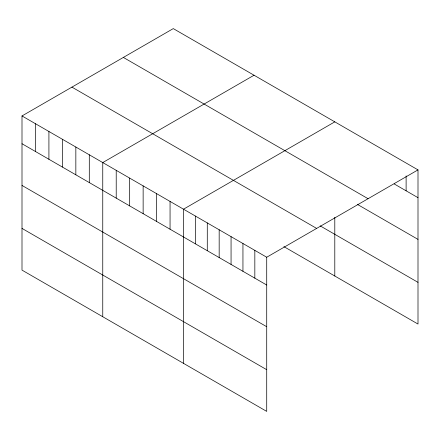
<?xml version="1.0" encoding="UTF-8"?>
<svg xmlns="http://www.w3.org/2000/svg" width="440" height="440" viewBox="0 0 440 440"><rect width="100%" height="100%" fill="white"/><g stroke="black" fill="none" stroke-linecap="round" stroke-linejoin="round"><path stroke-width="0.66" d="M22 115.946L266.717 257.23L266.717 411.395L22 270.111L22 115.946L173.283 28.606L418 169.889L418 324.055L283.882 246.626M254.04 75.229L102.757 162.569L102.757 316.734M334.796 121.853L183.513 209.193L183.513 363.358M266.717 257.23L418 169.889M394.229 183.953L418 197.676M123.36 57.425L368.077 198.71M357.379 204.38L418 239.382M320.166 225.869L418 282.348M71.924 87.12L316.641 228.41M22 143.732L266.717 285.021M22 185.438L266.717 326.722M22 228.404L266.717 369.694M406.115 175.901L406.115 190.812M334.796 217.261L334.796 276.018M254.832 250.371L254.832 278.157M242.946 243.507L242.946 271.293M231.061 236.643L231.061 264.429M219.17 229.779L219.17 257.571M207.284 222.921L207.284 250.707M195.399 216.056L195.399 243.843M170.055 201.421L170.055 229.213M156.596 193.655L156.596 221.441M143.138 185.884L143.138 213.67M129.674 178.112L129.674 205.898M116.215 170.34L116.215 198.127M89.298 154.798L89.298 182.584M75.84 147.026L75.84 174.818M62.381 139.26L62.381 167.046M48.917 131.489L48.917 159.274M35.459 123.717L35.459 151.503"/></g></svg>
